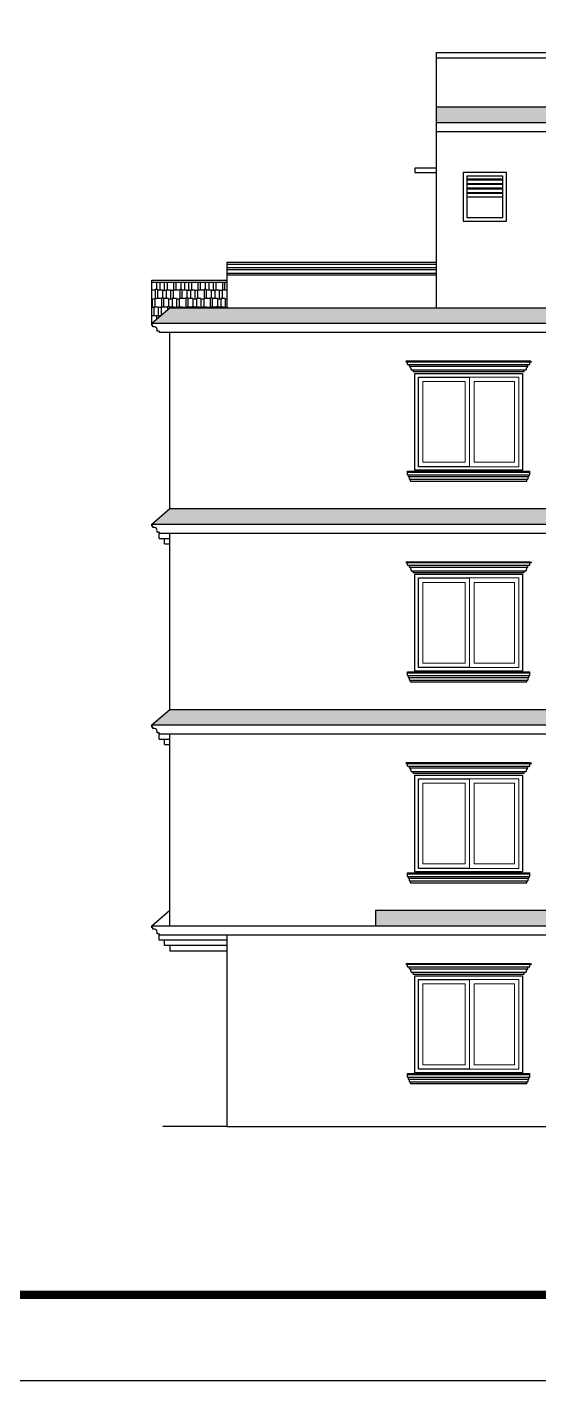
# Model space of a CAD drawing. Header units: inches. Extents: x 3672 to 10975, y -27382 to -746.
# Drawn here: x 5042 to 5328, y -27267 to -26512 of the extents above; entities that cross this region are included whole.
import ezdxf

# ---------------------------------------------------------------- set-up
doc = ezdxf.new("R2010")
doc.units = ezdxf.units.IN
doc.header["$LTSCALE"] = 17
doc.header["$MEASUREMENT"] = 0
for name, color, linetype, lineweight in [('25 BOT BAR', 12, 'Continuous', 25), ('ELEVATION', 7, 'Continuous', 25), ('OUTLINE', 1, 'Continuous', 25), ('WINDOW FRAME', 161, 'Continuous', 20)]:
    doc.layers.add(name, color=color, linetype=linetype, lineweight=lineweight)
pattern_1 = [(180, (-10990.3373, -5697.4846), (-12.75, -6), [3, -2.5, 3.5, -1.5, 4.5, -2]), (180, (-10993.3373, -5697.7346), (-12.75, -6), [2.5, -9.5, 2, -3]), (180, (-10999.3373, -5697.1096), (-12.75, -6), [1.5, -15.5]), (270, (-10990.3373, -5697.4846), (4.25, -6), [5.75, -18.25]), (270, (-10993.3373, -5697.4846), (4.25, -6), [5.625, -18.375]), (270, (-10995.8373, -5697.4846), (4.25, -6), [5.25, -18.75]), (270, (-10999.3373, -5697.1096), (4.25, -6), [5.75, -18.25]), (270, (-11000.8373, -5697.1096), (4.25, -6), [5.75, -18.25]), (270, (-11005.3373, -5697.4846), (4.25, -6), [5.5, -18.5])]

msp = doc.modelspace()

# ---------------------------------------------------------------- hatches: boundary and pattern name
at = {"layer": '25 BOT BAR'}
h = msp.add_hatch(dxfattribs=at)
h.set_pattern_fill('AR-RSHKE', color=8, scale=0.5, angle=180)
h.set_pattern_definition(pattern_1)
h.paths.add_polyline_path([(5614, -26556.97), (5270.52, -26556.97), (5270.52, -26565.6), (5614, -26565.6)])
h = msp.add_hatch(dxfattribs=at)
h.set_pattern_fill('AR-RSHKE', color=8, scale=0.4, angle=180)
h.set_pattern_definition([(180, (-10990.3373, -5697.4846), (-10.2, -4.8), [2.4, -2, 2.8, -1.2, 3.6, -1.6]), (180, (-10992.7373, -5697.6846), (-10.2, -4.8), [2, -7.6, 1.6, -2.4]), (180, (-10997.5373, -5697.1846), (-10.2, -4.8), [1.2, -12.4]), (270, (-10990.3373, -5697.4846), (3.4, -4.8), [4.6, -14.6]), (270, (-10992.7373, -5697.4846), (3.4, -4.8), [4.5, -14.7]), (270, (-10994.7373, -5697.4846), (3.4, -4.8), [4.2, -15]), (270, (-10997.5373, -5697.1846), (3.4, -4.8), [4.6, -14.6]), (270, (-10998.7373, -5697.1846), (3.4, -4.8), [4.6, -14.6]), (270, (-11002.3373, -5697.4846), (3.4, -4.8), [4.4, -14.8])])
h.paths.add_polyline_path([(5112, -26654.6), (5112, -26677.6), (5122, -26668.97), (5154, -26668.97), (5154, -26654.6)])
h = msp.add_hatch(dxfattribs=at)
h.set_pattern_fill('AR-RSHKE', color=8, scale=0.5, angle=180)
h.set_pattern_definition([(180, (-10990.3373, -5473.4846), (-12.75, -6), [3, -2.5, 3.5, -1.5, 4.5, -2]), (180, (-10993.3373, -5473.7346), (-12.75, -6), [2.5, -9.5, 2, -3]), (180, (-10999.3373, -5473.1096), (-12.75, -6), [1.5, -15.5]), (270, (-10990.3373, -5473.4846), (4.25, -6), [5.75, -18.25]), (270, (-10993.3373, -5473.4846), (4.25, -6), [5.625, -18.375]), (270, (-10995.8373, -5473.4846), (4.25, -6), [5.25, -18.75]), (270, (-10999.3373, -5473.1096), (4.25, -6), [5.75, -18.25]), (270, (-11000.8373, -5473.1096), (4.25, -6), [5.75, -18.25]), (270, (-11005.3373, -5473.4846), (4.25, -6), [5.5, -18.5])])
h.paths.add_polyline_path([(5614, -26668.97), (5122, -26668.97), (5112, -26677.6), (5614, -26677.6)])
h = msp.add_hatch(dxfattribs=at)
h.set_pattern_fill('AR-RSHKE', color=8, scale=0.5, angle=180)
h.set_pattern_definition([(180, (-10990.3373, -5585.4846), (-12.75, -6), [3, -2.5, 3.5, -1.5, 4.5, -2]), (180, (-10993.3373, -5585.7346), (-12.75, -6), [2.5, -9.5, 2, -3]), (180, (-10999.3373, -5585.1096), (-12.75, -6), [1.5, -15.5]), (270, (-10990.3373, -5585.4846), (4.25, -6), [5.75, -18.25]), (270, (-10993.3373, -5585.4846), (4.25, -6), [5.625, -18.375]), (270, (-10995.8373, -5585.4846), (4.25, -6), [5.25, -18.75]), (270, (-10999.3373, -5585.1096), (4.25, -6), [5.75, -18.25]), (270, (-11000.8373, -5585.1096), (4.25, -6), [5.75, -18.25]), (270, (-11005.3373, -5585.4846), (4.25, -6), [5.5, -18.5])])
h.paths.add_polyline_path([(5614, -26780.97), (5122, -26780.97), (5112, -26789.6), (5614, -26789.6)])
h = msp.add_hatch(dxfattribs=at)
h.set_pattern_fill('AR-RSHKE', color=8, scale=0.5, angle=180)
h.set_pattern_definition(pattern_1)
h.paths.add_polyline_path([(5122, -26892.97), (5112, -26901.6), (5614, -26901.6), (5614, -26892.97)])
h = msp.add_hatch(dxfattribs=at)
h.set_pattern_fill('AR-RSHKE', color=8, scale=0.5, angle=180)
h.set_pattern_definition(pattern_1)
h.paths.add_polyline_path([(5614, -27013.6), (5614, -27004.97), (5236.52, -27004.97), (5236.52, -27013.6)])

# ---------------------------------------------------------------- linework, layer by layer
msp.add_lwpolyline([(3671.9, -27267.47), (3671.9, -25022.43), (6846.71, -25022.43), (6846.71, -27267.47)], close=True)
at = {"const_width": 4.8}
msp.add_lwpolyline([(6798.71, -27219.47), (6798.71, -25070.43), (3815.9, -25070.43), (3815.9, -27219.47)], close=True, dxfattribs=at)
at = {"layer": '25 BOT BAR'}
for p, q in [((5270.52, -26526.6), (5614, -26526.6)), ((5270.52, -26565.6), (5270.52, -26526.6)), ((5270.52, -26529.6), (5614, -26529.6)), ((5270.52, -26556.97), (5614, -26556.97)), ((5270.52, -26565.6), (5614, -26565.6)), ((5270.52, -26668.97), (5270.52, -26565.6)), ((5270.52, -26570.6), (5614, -26570.6)), ((5270.52, -26591.1), (5258.52, -26591.1)), ((5258.52, -26591.1), (5258.52, -26593.59)), ((5258.52, -26593.59), (5270.52, -26593.59)), ((5154, -26643.6), (5270.52, -26643.6)), ((5154, -26668.97), (5154, -26643.6)), ((5154, -26644.6), (5270.52, -26644.6)), ((5154, -26646.6), (5270.52, -26646.6)), ((5154, -26647.6), (5270.52, -26647.6)), ((5154, -26649.6), (5270.52, -26649.6)), ((5154, -26650.6), (5270.52, -26650.6)), ((5112, -26677.6), (5112, -26653.6)), ((5112, -26653.6), (5154, -26653.6)), ((5112, -26654.6), (5154, -26654.6)), ((5112, -26677.6), (5122, -26668.97)), ((5122, -26668.97), (5614, -26668.97)), ((5112, -26677.6), (5614, -26677.6)), ((5112, -26678.85), (5112, -26677.6)), ((5112, -26677.6), (5112, -26678.85)), ((5112.56, -26678.85), (5112, -26678.85)), ((5112.56, -26679.6), (5112.56, -26678.85)), ((5113.5, -26679.6), (5112.56, -26679.6)), ((5115, -26681.6), (5115, -26681.1)), ((5115, -26682.1), (5115, -26681.6)), ((5116, -26682.1), (5115, -26682.1)), ((5116, -26682.1), (5116, -26682.6)), ((5116, -26682.6), (5614, -26682.6)), ((5122, -26780.97), (5122, -26682.6)), ((5254.27, -26698.6), (5253.52, -26699.1)), ((5253.52, -26699.1), (5323.52, -26699.1)), ((5254.27, -26698.6), (5322.77, -26698.6)), ((5254.52, -26700.6), (5254.52, -26699.1)), ((5254.52, -26700.6), (5322.52, -26700.6)), ((5255.52, -26701.6), (5255.52, -26700.6)), ((5255.52, -26701.6), (5321.52, -26701.6)), ((5256.52, -26703.6), (5320.52, -26703.6)), ((5257.52, -26704.6), (5257.52, -26703.6)), ((5257.52, -26704.6), (5319.52, -26704.6)), ((5319.52, -26704.6), (5319.52, -26703.6)), ((5321.52, -26701.6), (5321.52, -26700.6)), ((5322.52, -26700.6), (5322.52, -26699.1)), ((5322.77, -26698.6), (5323.52, -26699.1)), ((5254.52, -26760.1), (5322.52, -26760.1)), ((5254.52, -26762.1), (5254.52, -26760.1)), ((5254.52, -26760.6), (5322.52, -26760.6)), ((5254.52, -26762.1), (5322.52, -26762.1)), ((5255.02, -26763.1), (5255.02, -26762.1)), ((5255.02, -26763.1), (5322.02, -26763.1)), ((5255.52, -26764.6), (5321.52, -26764.6)), ((5256.02, -26765.6), (5256.02, -26764.6)), ((5256.02, -26765.6), (5321.02, -26765.6)), ((5321.02, -26765.6), (5321.02, -26764.6)), ((5322.02, -26763.1), (5322.02, -26762.1)), ((5322.52, -26762.1), (5322.52, -26760.1)), ((5112, -26789.6), (5122, -26780.97)), ((5122, -26780.97), (5614, -26780.97)), ((5112, -26789.6), (5614, -26789.6)), ((5112, -26790.85), (5112, -26789.6)), ((5112, -26789.6), (5112, -26790.85)), ((5112.56, -26790.85), (5112, -26790.85)), ((5112.56, -26791.6), (5112.56, -26790.85)), ((5113.5, -26791.6), (5112.56, -26791.6)), ((5115, -26793.6), (5115, -26793.1)), ((5115, -26794.1), (5115, -26793.6)), ((5116, -26794.1), (5115, -26794.1)), ((5116, -26794.1), (5116, -26794.6)), ((5116, -26794.6), (5614, -26794.6)), ((5116, -26797.6), (5116, -26794.6)), ((5122, -26892.97), (5122, -26794.6)), ((5116, -26797.6), (5122, -26797.6)), ((5119, -26800.6), (5119, -26797.6)), ((5119, -26800.6), (5122, -26800.6)), ((5254.27, -26810.6), (5253.52, -26811.1)), ((5253.52, -26811.1), (5323.52, -26811.1)), ((5254.27, -26810.6), (5322.77, -26810.6)), ((5254.52, -26812.6), (5254.52, -26811.1)), ((5322.52, -26812.6), (5322.52, -26811.1)), ((5322.77, -26810.6), (5323.52, -26811.1)), ((5254.52, -26812.6), (5322.52, -26812.6)), ((5255.52, -26813.6), (5255.52, -26812.6)), ((5255.52, -26813.6), (5321.52, -26813.6)), ((5256.52, -26815.6), (5320.52, -26815.6)), ((5257.52, -26816.6), (5257.52, -26815.6)), ((5257.52, -26816.6), (5319.52, -26816.6)), ((5319.52, -26816.6), (5319.52, -26815.6)), ((5321.52, -26813.6), (5321.52, -26812.6)), ((5254.52, -26872.1), (5322.52, -26872.1)), ((5254.52, -26874.1), (5254.52, -26872.1)), ((5322.52, -26874.1), (5322.52, -26872.1)), ((5254.52, -26872.6), (5322.52, -26872.6)), ((5254.52, -26874.1), (5322.52, -26874.1)), ((5255.02, -26875.1), (5255.02, -26874.1)), ((5255.02, -26875.1), (5322.02, -26875.1)), ((5255.52, -26876.6), (5321.52, -26876.6)), ((5256.02, -26877.6), (5256.02, -26876.6)), ((5256.02, -26877.6), (5321.02, -26877.6)), ((5321.02, -26877.6), (5321.02, -26876.6)), ((5322.02, -26875.1), (5322.02, -26874.1)), ((5112, -26901.6), (5122, -26892.97)), ((5122, -26892.97), (5614, -26892.97)), ((5112, -26901.6), (5614, -26901.6)), ((5112, -26902.85), (5112, -26901.6)), ((5112, -26901.6), (5112, -26902.85)), ((5112.56, -26902.85), (5112, -26902.85)), ((5112.56, -26903.6), (5112.56, -26902.85)), ((5113.5, -26903.6), (5112.56, -26903.6)), ((5115, -26905.6), (5115, -26905.1)), ((5115, -26906.1), (5115, -26905.6)), ((5116, -26906.1), (5115, -26906.1)), ((5116, -26906.1), (5116, -26906.6)), ((5116, -26906.6), (5614, -26906.6)), ((5116, -26909.6), (5116, -26906.6)), ((5116, -26909.6), (5122, -26909.6)), ((5119, -26912.6), (5119, -26909.6)), ((5122, -27013.6), (5122, -26906.6)), ((5119, -26912.6), (5122, -26912.6)), ((5254.27, -26922.6), (5253.52, -26923.1)), ((5253.52, -26923.1), (5323.52, -26923.1)), ((5254.27, -26922.6), (5322.77, -26922.6)), ((5254.52, -26924.6), (5254.52, -26923.1)), ((5254.52, -26924.6), (5322.52, -26924.6)), ((5255.52, -26925.6), (5255.52, -26924.6)), ((5321.52, -26925.6), (5321.52, -26924.6)), ((5322.52, -26924.6), (5322.52, -26923.1)), ((5322.77, -26922.6), (5323.52, -26923.1)), ((5255.52, -26925.6), (5321.52, -26925.6)), ((5256.52, -26927.6), (5320.52, -26927.6)), ((5257.52, -26928.6), (5257.52, -26927.6)), ((5257.52, -26928.6), (5319.52, -26928.6)), ((5319.52, -26928.6), (5319.52, -26927.6)), ((5254.52, -26984.1), (5322.52, -26984.1)), ((5254.52, -26986.1), (5254.52, -26984.1)), ((5254.52, -26984.6), (5322.52, -26984.6)), ((5322.52, -26986.1), (5322.52, -26984.1)), ((5254.52, -26986.1), (5322.52, -26986.1)), ((5255.02, -26987.1), (5255.02, -26986.1)), ((5255.02, -26987.1), (5322.02, -26987.1)), ((5255.52, -26988.6), (5321.52, -26988.6)), ((5256.02, -26989.6), (5256.02, -26988.6)), ((5256.02, -26989.6), (5321.02, -26989.6)), ((5321.02, -26989.6), (5321.02, -26988.6)), ((5322.02, -26987.1), (5322.02, -26986.1)), ((5112, -27013.6), (5122, -27004.97)), ((5236.52, -27004.97), (5236.52, -27013.6)), ((5236.52, -27004.97), (5614, -27004.97)), ((5112, -27013.6), (5614, -27013.6)), ((5112, -27014.85), (5112, -27013.6)), ((5112, -27013.6), (5112, -27014.85)), ((5112.56, -27014.85), (5112, -27014.85)), ((5112.56, -27015.6), (5112.56, -27014.85)), ((5113.5, -27015.6), (5112.56, -27015.6)), ((5115, -27017.6), (5115, -27017.1)), ((5115, -27018.1), (5115, -27017.6)), ((5116, -27018.1), (5115, -27018.1)), ((5116, -27018.1), (5116, -27018.6)), ((5116, -27018.6), (5614, -27018.6)), ((5116, -27021.6), (5116, -27018.6)), ((5154, -27021.6), (5116, -27021.6)), ((5119, -27024.6), (5119, -27021.6)), ((5154, -27125.6), (5154, -27018.6)), ((5154, -27024.6), (5119, -27024.6)), ((5122, -27024.6), (5122, -27027.6)), ((5122, -27027.6), (5154, -27027.6)), ((5254.27, -27034.6), (5253.52, -27035.1)), ((5253.52, -27035.1), (5323.52, -27035.1)), ((5254.27, -27034.6), (5322.77, -27034.6)), ((5254.52, -27036.6), (5254.52, -27035.1)), ((5254.52, -27036.6), (5322.52, -27036.6)), ((5255.52, -27037.6), (5255.52, -27036.6)), ((5255.52, -27037.6), (5321.52, -27037.6)), ((5321.52, -27037.6), (5321.52, -27036.6)), ((5322.52, -27036.6), (5322.52, -27035.1)), ((5322.77, -27034.6), (5323.52, -27035.1)), ((5256.52, -27039.6), (5320.52, -27039.6)), ((5257.52, -27040.6), (5257.52, -27039.6)), ((5257.52, -27040.6), (5319.52, -27040.6)), ((5319.52, -27040.6), (5319.52, -27039.6)), ((5254.52, -27096.1), (5322.52, -27096.1)), ((5254.52, -27098.1), (5254.52, -27096.1)), ((5254.52, -27096.6), (5322.52, -27096.6)), ((5254.52, -27098.1), (5322.52, -27098.1)), ((5255.02, -27099.1), (5255.02, -27098.1)), ((5322.02, -27099.1), (5322.02, -27098.1)), ((5322.52, -27098.1), (5322.52, -27096.1)), ((5255.02, -27099.1), (5322.02, -27099.1)), ((5255.52, -27100.6), (5321.52, -27100.6)), ((5256.02, -27101.6), (5256.02, -27100.6)), ((5256.02, -27101.6), (5321.02, -27101.6)), ((5321.02, -27101.6), (5321.02, -27100.6)), ((5154, -27125.6), (5118, -27125.6)), ((5154, -27125.6), (5614, -27125.6))]:
    msp.add_line(p, q, dxfattribs=at)
for points in [[(5289, -26757.6), (5260.52, -26757.6), (5260.52, -26707.6), (5289, -26707.6)], [(5289, -26869.6), (5260.52, -26869.6), (5260.52, -26819.6), (5289, -26819.6)], [(5289, -26981.6), (5260.52, -26981.6), (5260.52, -26931.6), (5289, -26931.6)], [(5289, -27093.6), (5260.52, -27093.6), (5260.52, -27043.6), (5289, -27043.6)]]:
    msp.add_lwpolyline(points, dxfattribs=at)
for centre, radius, start, end in [((5113.11, -26681.49), 1.94, 11.79562, 78.20413), ((5254.61, -26703.3), 1.93, 351.26631, 61.86379), ((5322.43, -26703.3), 1.93, 118.13621, 188.73369), ((5254.08, -26764.24), 1.48, 346.21025, 50.65965), ((5322.96, -26764.24), 1.48, 129.34035, 193.78975), ((5113.11, -26793.49), 1.94, 11.79562, 78.20413), ((5254.61, -26815.3), 1.93, 351.26631, 61.86379), ((5322.43, -26815.3), 1.93, 118.13621, 188.73369), ((5254.08, -26876.24), 1.48, 346.21025, 50.65965), ((5322.96, -26876.24), 1.48, 129.34035, 193.78975), ((5113.11, -26905.49), 1.94, 11.79562, 78.20413), ((5254.61, -26927.3), 1.93, 351.26631, 61.86379), ((5322.43, -26927.3), 1.93, 118.13621, 188.73369), ((5254.08, -26988.24), 1.48, 346.21025, 50.65965), ((5322.96, -26988.24), 1.48, 129.34035, 193.78975), ((5113.11, -27017.49), 1.94, 11.79562, 78.20413), ((5254.61, -27039.3), 1.93, 351.26631, 61.86379), ((5322.43, -27039.3), 1.93, 118.13621, 188.73369), ((5254.08, -27100.24), 1.48, 346.21025, 50.65965), ((5322.96, -27100.24), 1.48, 129.34035, 193.78975)]:
    msp.add_arc(centre, radius, start, end, dxfattribs=at)
at = {"layer": 'ELEVATION', "linetype": 'Continuous'}
for points in [[(5258.52, -26719.6), (5258.52, -26705.6), (5318.52, -26705.6), (5318.52, -26759.6), (5258.52, -26759.6), (5258.52, -26719.6)], [(5258.52, -26831.6), (5258.52, -26817.6), (5318.52, -26817.6), (5318.52, -26871.6), (5258.52, -26871.6), (5258.52, -26831.6)], [(5258.52, -26943.6), (5258.52, -26929.6), (5318.52, -26929.6), (5318.52, -26983.6), (5258.52, -26983.6), (5258.52, -26943.6)], [(5258.52, -27055.6), (5258.52, -27041.6), (5318.52, -27041.6), (5318.52, -27095.6), (5258.52, -27095.6), (5258.52, -27055.6)]]:
    msp.add_lwpolyline(points, dxfattribs=at)
at = {"layer": 'OUTLINE', "color": 7}
for p, q in [((5309.52, -26593.6), (5285.52, -26593.6)), ((5285.52, -26593.6), (5285.52, -26620.6)), ((5309.52, -26620.6), (5309.52, -26593.6)), ((5285.52, -26620.6), (5309.52, -26620.6))]:
    msp.add_line(p, q, dxfattribs=at)
at = {"layer": 'OUTLINE', "color": 253, "true_color": 0x9898cc}
for p, q in [((5307.52, -26595.6), (5287.52, -26595.6)), ((5287.52, -26595.6), (5287.52, -26618.6)), ((5287.52, -26597.1), (5307.52, -26597.1)), ((5287.52, -26597.6), (5307.52, -26597.6)), ((5287.52, -26599.6), (5307.52, -26599.6)), ((5287.52, -26600.1), (5307.52, -26600.1)), ((5307.52, -26618.6), (5307.52, -26595.6)), ((5287.52, -26602.1), (5307.52, -26602.1)), ((5287.52, -26602.6), (5307.52, -26602.6)), ((5287.52, -26604.6), (5307.52, -26604.6)), ((5287.52, -26605.1), (5307.52, -26605.1)), ((5287.52, -26607.1), (5307.52, -26607.1)), ((5287.52, -26618.6), (5307.52, -26618.6))]:
    msp.add_line(p, q, dxfattribs=at)
at = {"layer": 'WINDOW FRAME'}
for p, q in [((5289, -26707.6), (5289, -26757.6)), ((5289, -26757.6), (5289, -26707.6)), ((5289, -26819.6), (5289, -26869.6)), ((5289, -26869.6), (5289, -26819.6)), ((5289, -26931.6), (5289, -26981.6)), ((5289, -26981.6), (5289, -26931.6)), ((5289, -27043.6), (5289, -27093.6)), ((5289, -27093.6), (5289, -27043.6))]:
    msp.add_line(p, q, dxfattribs=at)
for points in [[(5289, -26707.6), (5260.52, -26707.6), (5260.52, -26757.6), (5289, -26757.6)], [(5286.5, -26710.1), (5263.02, -26710.1), (5263.02, -26755.1), (5286.5, -26755.1)], [(5291.5, -26710.1), (5314.02, -26710.1), (5314.02, -26755.1), (5291.5, -26755.1)], [(5289, -26819.6), (5260.52, -26819.6), (5260.52, -26869.6), (5289, -26869.6)], [(5286.5, -26822.1), (5263.02, -26822.1), (5263.02, -26867.1), (5286.5, -26867.1)], [(5291.5, -26822.1), (5314.02, -26822.1), (5314.02, -26867.1), (5291.5, -26867.1)], [(5289, -26931.6), (5260.52, -26931.6), (5260.52, -26981.6), (5289, -26981.6)], [(5286.5, -26934.1), (5263.02, -26934.1), (5263.02, -26979.1), (5286.5, -26979.1)], [(5291.5, -26934.1), (5314.02, -26934.1), (5314.02, -26979.1), (5291.5, -26979.1)], [(5289, -27043.6), (5260.52, -27043.6), (5260.52, -27093.6), (5289, -27093.6)], [(5286.5, -27046.1), (5263.02, -27046.1), (5263.02, -27091.1), (5286.5, -27091.1)], [(5291.5, -27046.1), (5314.02, -27046.1), (5314.02, -27091.1), (5291.5, -27091.1)]]:
    msp.add_lwpolyline(points, close=True, dxfattribs=at)
for points in [[(5289, -26707.6), (5316.52, -26707.6), (5316.52, -26757.6), (5289, -26757.6)], [(5289, -26819.6), (5316.52, -26819.6), (5316.52, -26869.6), (5289, -26869.6)], [(5289, -26931.6), (5316.52, -26931.6), (5316.52, -26981.6), (5289, -26981.6)], [(5289, -27043.6), (5316.52, -27043.6), (5316.52, -27093.6), (5289, -27093.6)]]:
    msp.add_lwpolyline(points, dxfattribs=at)

doc.saveas('drawing.dxf')
